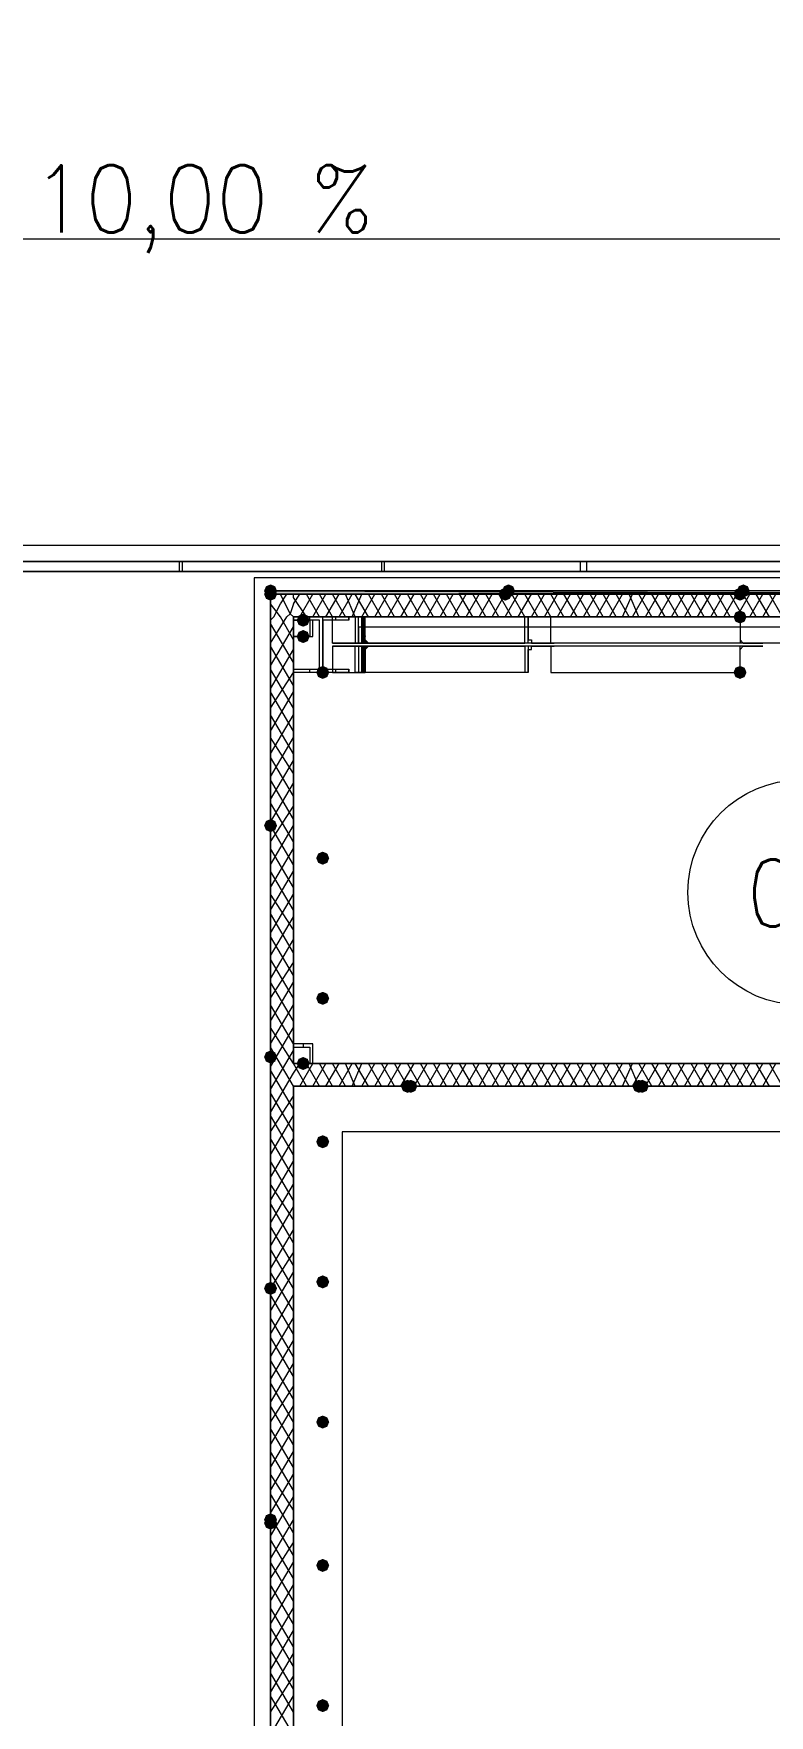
# Model space of a CAD drawing. Header units: millimetres. Extents: x 0 to 420, y 0 to 297.
# Drawn here: x 98.06 to 107.61, y 207.94 to 229.78 of the extents above; entities that cross this region are included whole.
import ezdxf

# ---------------------------------------------------------------- set-up
doc = ezdxf.new("R2010")
doc.units = ezdxf.units.MM
doc.styles.get("Standard").update_dxf_attribs({"font": 'STANDARD'})

msp = doc.modelspace()

# ---------------------------------------------------------------- hatches: boundary and pattern name
for color, points in [(254, [(101.219, 222.546333), (101.194129, 222.486537), (101.134333, 222.461667), (101.074538, 222.486537), (101.049667, 222.546333), (101.074537, 222.606129), (101.134333, 222.631), (101.194129, 222.606129)]), (254, [(101.219, 222.546333), (101.194129, 222.486537), (101.134333, 222.461667), (101.074538, 222.486537), (101.049667, 222.546333), (101.074537, 222.606129), (101.134333, 222.631), (101.194129, 222.606129)]), (254, [(101.219, 222.546333), (101.194129, 222.486537), (101.134333, 222.461667), (101.074538, 222.486537), (101.049667, 222.546333), (101.074537, 222.606129), (101.134333, 222.631), (101.194129, 222.606129)]), (254, [(101.219, 222.546333), (101.194129, 222.486537), (101.134333, 222.461667), (101.074538, 222.486537), (101.049667, 222.546333), (101.074537, 222.606129), (101.134333, 222.631), (101.194129, 222.606129)]), (254, [(101.219, 222.546333), (101.194129, 222.486537), (101.134333, 222.461667), (101.074538, 222.486537), (101.049667, 222.546333), (101.074537, 222.606129), (101.134333, 222.631), (101.194129, 222.606129)]), (254, [(101.219, 222.504), (101.194129, 222.444204), (101.134333, 222.419333), (101.074538, 222.444204), (101.049667, 222.504), (101.074537, 222.563796), (101.134333, 222.588667), (101.194129, 222.563796)]), (254, [(101.219, 222.504), (101.194129, 222.444204), (101.134333, 222.419333), (101.074538, 222.444204), (101.049667, 222.504), (101.074537, 222.563796), (101.134333, 222.588667), (101.194129, 222.563796)]), (254, [(101.219, 222.504), (101.194129, 222.444204), (101.134333, 222.419333), (101.074538, 222.444204), (101.049667, 222.504), (101.074537, 222.563796), (101.134333, 222.588667), (101.194129, 222.563796)]), (254, [(104.267, 222.504), (104.242129, 222.444204), (104.182333, 222.419333), (104.122538, 222.444204), (104.097667, 222.504), (104.122537, 222.563796), (104.182333, 222.588667), (104.242129, 222.563796)]), (254, [(104.309333, 222.546333), (104.284462, 222.486537), (104.224667, 222.461667), (104.164871, 222.486537), (104.14, 222.546333), (104.164871, 222.606129), (104.224667, 222.631), (104.284462, 222.606129)]), (254, [(107.315, 222.504), (107.290129, 222.444204), (107.230333, 222.419333), (107.170538, 222.444204), (107.145667, 222.504), (107.170537, 222.563796), (107.230333, 222.588667), (107.290129, 222.563796)]), (254, [(107.357333, 222.546333), (107.332463, 222.486537), (107.272667, 222.461667), (107.212871, 222.486537), (107.188, 222.546333), (107.212871, 222.606129), (107.272667, 222.631), (107.332462, 222.606129)]), (7, [(101.642333, 222.165333), (101.617463, 222.105537), (101.557667, 222.080667), (101.497871, 222.105537), (101.473, 222.165333), (101.497871, 222.225129), (101.557667, 222.25), (101.617462, 222.225129)]), (7, [(107.315, 222.207667), (107.290129, 222.147871), (107.230333, 222.123), (107.170538, 222.147871), (107.145667, 222.207667), (107.170537, 222.267462), (107.230333, 222.292333), (107.290129, 222.267463)]), (7, [(101.642333, 221.953667), (101.617463, 221.893871), (101.557667, 221.869), (101.497871, 221.893871), (101.473, 221.953667), (101.497871, 222.013462), (101.557667, 222.038333), (101.617462, 222.013463)]), (98, [(102.658333, 221.869), (102.616, 221.869)]), (7, [(101.896333, 221.488), (101.871462, 221.428204), (101.811667, 221.403333), (101.751871, 221.428204), (101.727, 221.488), (101.751871, 221.547796), (101.811667, 221.572667), (101.871462, 221.547796)]), (7, [(107.315, 221.488), (107.290129, 221.428204), (107.230333, 221.403333), (107.170538, 221.428204), (107.145667, 221.488), (107.170537, 221.547796), (107.230333, 221.572667), (107.290129, 221.547796)]), (98, [(102.319667, 221.488), (102.362, 221.488)]), (254, [(101.219, 219.498333), (101.194129, 219.438538), (101.134333, 219.413667), (101.074538, 219.438538), (101.049667, 219.498333), (101.074537, 219.558129), (101.134333, 219.583), (101.194129, 219.558129)]), (254, [(101.219, 219.498333), (101.194129, 219.438538), (101.134333, 219.413667), (101.074538, 219.438538), (101.049667, 219.498333), (101.074537, 219.558129), (101.134333, 219.583), (101.194129, 219.558129)]), (7, [(101.896333, 219.075), (101.871462, 219.015204), (101.811667, 218.990333), (101.751871, 219.015204), (101.727, 219.075), (101.751871, 219.134796), (101.811667, 219.159667), (101.871462, 219.134796)]), (7, [(101.896333, 217.254667), (101.871462, 217.194871), (101.811667, 217.17), (101.751871, 217.194871), (101.727, 217.254667), (101.751871, 217.314462), (101.811667, 217.339333), (101.871462, 217.314463)]), (254, [(101.219, 216.492667), (101.194129, 216.432871), (101.134333, 216.408), (101.074538, 216.432871), (101.049667, 216.492667), (101.074537, 216.552462), (101.134333, 216.577333), (101.194129, 216.552463)]), (254, [(101.219, 216.492667), (101.194129, 216.432871), (101.134333, 216.408), (101.074538, 216.432871), (101.049667, 216.492667), (101.074537, 216.552462), (101.134333, 216.577333), (101.194129, 216.552463)]), (7, [(101.642333, 216.408), (101.617463, 216.348204), (101.557667, 216.323333), (101.497871, 216.348204), (101.473, 216.408), (101.497871, 216.467796), (101.557667, 216.492667), (101.617462, 216.467796)]), (254, [(102.997, 216.111667), (102.972129, 216.051871), (102.912333, 216.027), (102.852538, 216.051871), (102.827667, 216.111667), (102.852537, 216.171462), (102.912333, 216.196333), (102.972129, 216.171463)]), (254, [(103.039333, 216.111667), (103.014462, 216.051871), (102.954667, 216.027), (102.894871, 216.051871), (102.87, 216.111667), (102.894871, 216.171462), (102.954667, 216.196333), (103.014462, 216.171463)]), (254, [(106.002667, 216.111667), (105.977796, 216.051871), (105.918, 216.027), (105.858204, 216.051871), (105.833333, 216.111667), (105.858204, 216.171462), (105.918, 216.196333), (105.977796, 216.171463)]), (254, [(106.045, 216.111667), (106.020129, 216.051871), (105.960333, 216.027), (105.900538, 216.051871), (105.875667, 216.111667), (105.900537, 216.171462), (105.960333, 216.196333), (106.020129, 216.171463)]), (7, [(101.896333, 215.392), (101.871462, 215.332204), (101.811667, 215.307333), (101.751871, 215.332204), (101.727, 215.392), (101.751871, 215.451796), (101.811667, 215.476667), (101.871462, 215.451796)]), (7, [(101.896333, 213.571667), (101.871462, 213.511871), (101.811667, 213.487), (101.751871, 213.511871), (101.727, 213.571667), (101.751871, 213.631462), (101.811667, 213.656333), (101.871462, 213.631463)]), (254, [(101.219, 213.487), (101.194129, 213.427204), (101.134333, 213.402333), (101.074538, 213.427204), (101.049667, 213.487), (101.074537, 213.546796), (101.134333, 213.571667), (101.194129, 213.546796)]), (254, [(101.219, 213.487), (101.194129, 213.427204), (101.134333, 213.402333), (101.074538, 213.427204), (101.049667, 213.487), (101.074537, 213.546796), (101.134333, 213.571667), (101.194129, 213.546796)]), (7, [(101.896333, 211.751333), (101.871462, 211.691537), (101.811667, 211.666667), (101.751871, 211.691537), (101.727, 211.751333), (101.751871, 211.811129), (101.811667, 211.836), (101.871462, 211.811129)]), (254, [(101.219, 210.481333), (101.194129, 210.421537), (101.134333, 210.396667), (101.074538, 210.421537), (101.049667, 210.481333), (101.074537, 210.541129), (101.134333, 210.566), (101.194129, 210.541129)]), (254, [(101.219, 210.439), (101.194129, 210.379204), (101.134333, 210.354333), (101.074538, 210.379204), (101.049667, 210.439), (101.074537, 210.498796), (101.134333, 210.523667), (101.194129, 210.498796)]), (7, [(101.896333, 209.888667), (101.871462, 209.828871), (101.811667, 209.804), (101.751871, 209.828871), (101.727, 209.888667), (101.751871, 209.948462), (101.811667, 209.973333), (101.871462, 209.948463)]), (7, [(101.896333, 208.068333), (101.871462, 208.008537), (101.811667, 207.983667), (101.751871, 208.008537), (101.727, 208.068333), (101.751871, 208.128129), (101.811667, 208.153), (101.871462, 208.128129)])]:
    msp.add_hatch(color=color).paths.add_polyline_path(points, flags=0)
h = msp.add_hatch(color=7)
h.paths.add_polyline_path([(101.134333, 222.546333), (101.134333, 222.504)], flags=0)
h.paths.add_polyline_path([(101.134333, 222.504), (101.134333, 222.546333)], flags=0)
h = msp.add_hatch(color=7)
h.paths.add_polyline_path([(113.368667, 222.546333), (101.134333, 222.546333), (113.368667, 222.504)], flags=0)
h.paths.add_polyline_path([(101.134333, 222.546333), (113.368667, 222.504), (101.134333, 222.504)], flags=0)
h = msp.add_hatch(color=7)
h.paths.add_polyline_path([(101.134333, 222.504), (101.134333, 204.47)], flags=0)
h.paths.add_polyline_path([(101.134333, 204.47), (101.134333, 222.504)], flags=0)
h = msp.add_hatch(color=98)
h.paths.add_polyline_path([(102.319667, 222.207667), (102.362, 222.207667)], flags=0)
h.paths.add_polyline_path([(102.362, 222.207667), (102.319667, 222.207667)], flags=0)
h.paths.add_polyline_path([(102.362, 222.207667), (102.319667, 222.207667)], flags=0)
h.paths.add_polyline_path([(102.319667, 222.207667), (102.362, 222.207667)], flags=0)
h.paths.add_polyline_path([(102.362, 222.207667), (102.319667, 222.207667)], flags=0)
h.paths.add_polyline_path([(102.362, 222.207667), (102.319667, 222.207667)], flags=0)
h = msp.add_hatch(color=98)
h.paths.add_polyline_path([(102.362, 222.207667), (102.319667, 222.207667), (102.362, 221.953667)], flags=0)
h.paths.add_polyline_path([(102.319667, 222.207667), (102.362, 221.953667), (102.319667, 221.953667)], flags=0)
h = msp.add_hatch(color=98)
h.paths.add_polyline_path([(102.362, 221.953667), (102.319667, 221.953667), (102.362, 221.911333)], flags=0)
h.paths.add_polyline_path([(102.319667, 221.953667), (102.362, 221.911333), (102.319667, 221.911333)], flags=0)
h.paths.add_polyline_path([(102.362, 221.911333), (102.319667, 221.911333)], flags=0)
h.paths.add_polyline_path([(102.319667, 221.911333), (102.362, 221.911333)], flags=0)
h.paths.add_polyline_path([(102.362, 221.911333), (102.319667, 221.911333)], flags=0)
h.paths.add_polyline_path([(102.362, 221.911333), (102.319667, 221.911333)], flags=0)
h.paths.add_polyline_path([(102.319667, 221.911333), (102.362, 221.911333)], flags=0)
h.paths.add_polyline_path([(102.362, 221.911333), (102.319667, 221.911333)], flags=0)
h = msp.add_hatch(color=98)
h.paths.add_polyline_path([(102.362, 221.911333), (102.319667, 221.911333), (102.404333, 221.869)], flags=0)
h.paths.add_polyline_path([(102.319667, 221.911333), (102.404333, 221.869), (102.319667, 221.869)], flags=0)
h = msp.add_hatch(color=98)
h.paths.add_polyline_path([(102.616, 221.869), (102.319667, 221.869)], flags=0)
h.paths.add_polyline_path([(102.616, 221.869), (102.319667, 221.869), (102.404333, 221.869)], flags=0)
h = msp.add_hatch(color=98)
h.paths.add_polyline_path([(102.319667, 221.869), (102.700667, 221.869)], flags=0)
h.paths.add_polyline_path([(102.700667, 221.869), (102.319667, 221.869)], flags=0)
h.paths.add_polyline_path([(102.700667, 221.869), (102.319667, 221.869)], flags=0)
h.paths.add_polyline_path([(102.319667, 221.869), (102.700667, 221.869)], flags=0)
h.paths.add_polyline_path([(102.700667, 221.869), (102.319667, 221.869)], flags=0)
h.paths.add_polyline_path([(102.700667, 221.869), (102.319667, 221.869)], flags=0)
h.paths.add_polyline_path([(102.319667, 221.869), (102.700667, 221.869)], flags=0)
h.paths.add_polyline_path([(102.700667, 221.869), (102.319667, 221.869)], flags=0)
h.paths.add_polyline_path([(102.700667, 221.869), (102.319667, 221.869)], flags=0)
h.paths.add_polyline_path([(102.319667, 221.869), (102.700667, 221.869)], flags=0)
h.paths.add_polyline_path([(102.700667, 221.869), (102.319667, 221.869)], flags=0)
h.paths.add_polyline_path([(102.700667, 221.869), (102.319667, 221.869), (102.658333, 221.869)], flags=0)
h = msp.add_hatch(color=98)
h.paths.add_polyline_path([(102.319667, 221.826667), (102.700667, 221.826667)], flags=0)
h.paths.add_polyline_path([(102.700667, 221.826667), (102.319667, 221.826667)], flags=0)
h.paths.add_polyline_path([(102.700667, 221.826667), (102.319667, 221.826667)], flags=0)
h.paths.add_polyline_path([(102.319667, 221.826667), (102.700667, 221.826667)], flags=0)
h.paths.add_polyline_path([(102.700667, 221.826667), (102.319667, 221.826667)], flags=0)
h.paths.add_polyline_path([(102.700667, 221.826667), (102.319667, 221.826667)], flags=0)
h.paths.add_polyline_path([(102.319667, 221.826667), (102.700667, 221.826667)], flags=0)
h.paths.add_polyline_path([(102.700667, 221.826667), (102.319667, 221.826667)], flags=0)
h.paths.add_polyline_path([(102.700667, 221.826667), (102.319667, 221.826667)], flags=0)
h.paths.add_polyline_path([(102.319667, 221.826667), (102.700667, 221.826667)], flags=0)
h = msp.add_hatch(color=98)
h.paths.add_polyline_path([(102.658333, 221.826667), (102.616, 221.826667)], flags=0)
h.paths.add_polyline_path([(102.658333, 221.826667), (102.616, 221.826667)], flags=0)
h.paths.add_polyline_path([(102.616, 221.826667), (102.658333, 221.826667)], flags=0)
h.paths.add_polyline_path([(102.658333, 221.826667), (102.319667, 221.826667)], flags=0)
h.paths.add_polyline_path([(102.658333, 221.826667), (102.319667, 221.826667), (102.700667, 221.826667)], flags=0)
h = msp.add_hatch(color=98)
h.paths.add_polyline_path([(102.404333, 221.826667), (102.319667, 221.826667)], flags=0)
h.paths.add_polyline_path([(102.404333, 221.826667), (102.319667, 221.826667), (102.616, 221.826667)], flags=0)
h = msp.add_hatch(color=98)
h.paths.add_polyline_path([(102.404333, 221.826667), (102.319667, 221.826667), (102.362, 221.784333)], flags=0)
h.paths.add_polyline_path([(102.319667, 221.826667), (102.362, 221.784333), (102.319667, 221.784333)], flags=0)
h.paths.add_polyline_path([(102.362, 221.784333), (102.319667, 221.784333)], flags=0)
h.paths.add_polyline_path([(102.319667, 221.784333), (102.362, 221.784333)], flags=0)
h.paths.add_polyline_path([(102.362, 221.784333), (102.319667, 221.784333)], flags=0)
h.paths.add_polyline_path([(102.362, 221.784333), (102.319667, 221.784333)], flags=0)
h.paths.add_polyline_path([(102.319667, 221.784333), (102.362, 221.784333)], flags=0)
h.paths.add_polyline_path([(102.362, 221.784333), (102.319667, 221.784333)], flags=0)
h = msp.add_hatch(color=98)
h.paths.add_polyline_path([(102.362, 221.784333), (102.319667, 221.784333), (102.362, 221.742)], flags=0)
h.paths.add_polyline_path([(102.319667, 221.784333), (102.362, 221.742), (102.319667, 221.742)], flags=0)
h = msp.add_hatch(color=98)
h.paths.add_polyline_path([(102.362, 221.742), (102.319667, 221.742), (102.362, 221.488)], flags=0)
h.paths.add_polyline_path([(102.319667, 221.742), (102.362, 221.488), (102.319667, 221.488)], flags=0)
h.paths.add_polyline_path([(102.362, 221.488), (102.319667, 221.488)], flags=0)
h.paths.add_polyline_path([(102.319667, 221.488), (102.362, 221.488)], flags=0)
h.paths.add_polyline_path([(102.362, 221.488), (102.319667, 221.488)], flags=0)
h.paths.add_polyline_path([(102.362, 221.488), (102.319667, 221.488)], flags=0)
h = msp.add_hatch(color=98)
h.paths.add_polyline_path([(102.616, 221.869), (102.658333, 221.869)], flags=0)
h.paths.add_polyline_path([(102.658333, 221.869), (102.616, 221.869)], flags=0)
h = msp.add_hatch(color=7)
h.paths.add_polyline_path([(101.430667, 216.111667), (117.983, 216.111667)], flags=0)
h.paths.add_polyline_path([(117.983, 216.111667), (101.430667, 216.111667)], flags=0)

# ---------------------------------------------------------------- linework, layer by layer
at = {"color": 7, "lineweight": 0}
for points in [[(86.952667, 222.927333), (113.03, 222.927333), (113.03, 231.351667), (86.952667, 231.351667)], [(86.952667, 227.118333), (113.03, 227.118333), (109.050667, 222.927333)], [(104.309333, 222.927333), (104.224667, 222.927333), (104.097667, 222.927333)], [(101.134333, 222.546333), (101.134333, 222.504)], [(101.134333, 222.504), (113.368667, 222.504), (101.134333, 222.504), (113.368667, 222.546333)], [(101.134333, 222.546333), (101.134333, 204.47), (101.134333, 222.504)], [(101.134333, 222.546333), (101.134333, 204.47), (101.134333, 222.504)], [(101.134333, 222.504), (113.368667, 222.504), (113.368667, 222.546333), (101.134333, 222.546333)], [(101.134333, 222.504), (113.368667, 222.504), (113.368667, 222.546333), (101.134333, 222.546333)], [(101.134333, 222.504), (101.134333, 204.47), (101.134333, 222.504), (101.134333, 204.47)], [(101.134333, 222.504), (101.430667, 222.504)], [(101.134333, 222.504), (101.134333, 167.216667)], [(101.134333, 222.461667), (101.176667, 222.461667)], [(101.261333, 222.207667), (101.134333, 222.377)], [(101.176667, 222.461667), (101.176667, 222.504)], [(101.176667, 222.207667), (101.261333, 222.377)], [(101.261333, 222.377), (101.346, 222.504)], [(101.430667, 222.377), (101.388333, 222.25), (101.261333, 222.504)], [(101.430667, 222.461667), (101.430667, 222.504)], [(101.430667, 222.377), (101.515333, 222.504)], [(114.003667, 222.504), (101.430667, 222.504)], [(101.6, 222.207667), (101.430667, 222.461667)], [(101.515333, 222.207667), (101.684667, 222.504)], [(101.769333, 222.207667), (101.6, 222.504)], [(101.684667, 222.207667), (101.854, 222.504)], [(101.938667, 222.207667), (101.769333, 222.504)], [(101.854, 222.207667), (102.023333, 222.504)], [(102.108, 222.207667), (101.938667, 222.504)], [(102.023333, 222.207667), (102.192667, 222.504)], [(102.235, 222.207667), (102.108, 222.504)], [(102.192667, 222.207667), (102.319667, 222.504)], [(102.404333, 222.207667), (102.235, 222.504)], [(102.319667, 222.207667), (102.489, 222.504)], [(102.573667, 222.207667), (102.404333, 222.504)], [(102.489, 222.207667), (102.658333, 222.504)], [(102.743, 222.207667), (102.573667, 222.504)], [(102.658333, 222.207667), (102.827667, 222.504)], [(102.912333, 222.207667), (102.743, 222.504)], [(102.827667, 222.207667), (102.997, 222.504)], [(103.081667, 222.207667), (102.912333, 222.504)], [(102.997, 222.207667), (103.166333, 222.504)], [(103.251, 222.207667), (103.081667, 222.504)], [(103.166333, 222.207667), (103.335667, 222.504)], [(103.420333, 222.207667), (103.251, 222.504)], [(103.335667, 222.207667), (103.505, 222.504)], [(103.589667, 222.207667), (103.420333, 222.504)], [(103.505, 222.207667), (103.674333, 222.504)], [(103.759, 222.207667), (103.589667, 222.504)], [(103.674333, 222.207667), (103.843667, 222.504)], [(103.928333, 222.207667), (103.759, 222.504)], [(103.843667, 222.207667), (104.013, 222.504)], [(104.097667, 222.207667), (103.928333, 222.504)], [(104.013, 222.207667), (104.182333, 222.504)], [(104.267, 222.207667), (104.097667, 222.504)], [(104.182333, 222.207667), (104.351667, 222.504)], [(104.436333, 222.207667), (104.267, 222.504)], [(104.351667, 222.207667), (104.521, 222.504)], [(104.605667, 222.207667), (104.436333, 222.504)], [(104.521, 222.207667), (104.690333, 222.504)], [(104.775, 222.207667), (104.605667, 222.504)], [(104.690333, 222.207667), (104.859667, 222.504)], [(104.944333, 222.207667), (104.775, 222.504)], [(104.859667, 222.207667), (105.029, 222.504)], [(105.113667, 222.207667), (104.944333, 222.504)], [(105.029, 222.207667), (105.198333, 222.504)], [(105.283, 222.207667), (105.113667, 222.504)], [(105.198333, 222.207667), (105.367667, 222.504)], [(105.452333, 222.207667), (105.283, 222.504)], [(105.367667, 222.207667), (105.537, 222.504)], [(105.621667, 222.207667), (105.452333, 222.504)], [(105.537, 222.207667), (105.706333, 222.504)], [(105.791, 222.207667), (105.621667, 222.504)], [(105.706333, 222.207667), (105.833333, 222.504)], [(105.918, 222.207667), (105.791, 222.504)], [(105.833333, 222.207667), (106.002667, 222.504)], [(106.087333, 222.207667), (105.918, 222.504)], [(106.002667, 222.207667), (106.172, 222.504)], [(106.256667, 222.207667), (106.087333, 222.504)], [(106.172, 222.207667), (106.341333, 222.504)], [(106.426, 222.207667), (106.256667, 222.504)], [(106.341333, 222.207667), (106.510667, 222.504)], [(106.595333, 222.207667), (106.426, 222.504)], [(106.510667, 222.207667), (106.68, 222.504)], [(106.764667, 222.207667), (106.595333, 222.504)], [(106.68, 222.207667), (106.849333, 222.504)], [(106.934, 222.207667), (106.764667, 222.504)], [(106.849333, 222.207667), (107.018667, 222.504)], [(107.103333, 222.207667), (106.934, 222.504)], [(107.018667, 222.207667), (107.188, 222.504)], [(107.272667, 222.207667), (107.103333, 222.504)], [(107.188, 222.207667), (107.357333, 222.504)], [(107.442, 222.207667), (107.272667, 222.504)], [(107.357333, 222.207667), (107.526667, 222.504)], [(107.611333, 222.207667), (107.442, 222.504)], [(107.526667, 222.207667), (107.696, 222.504)], [(107.780667, 222.207667), (107.611333, 222.504)], [(101.134333, 222.165333), (101.176667, 222.207667)], [(101.134333, 221.869), (101.346, 222.207667)], [(101.430667, 221.911333), (101.261333, 222.207667)], [(101.346, 222.207667), (101.388333, 222.25)], [(101.430667, 222.207667), (101.388333, 222.25)], [(101.430667, 222.165333), (101.430667, 222.207667)], [(101.430667, 222.165333), (101.430667, 222.207667)], [(101.430667, 216.408), (101.430667, 222.207667)], [(101.430667, 222.207667), (114.003667, 222.207667)], [(101.642333, 222.165333), (101.642333, 222.207667)], [(101.811667, 221.488), (101.811667, 222.207667)], [(102.277333, 221.869), (102.277333, 222.207667), (102.235, 222.207667), (102.235, 221.911333), (102.235, 221.869), (101.981, 221.869), (101.938667, 221.869), (102.277333, 221.869), (104.436333, 221.869), (104.436333, 222.207667), (102.277333, 222.207667)], [(102.319667, 221.869), (101.938667, 221.869), (101.938667, 222.207667), (102.319667, 222.207667)], [(101.981, 222.165333), (101.981, 222.207667)], [(102.150333, 222.165333), (102.150333, 222.207667)], [(104.478667, 222.207667), (102.319667, 222.207667)], [(104.478667, 221.869), (104.478667, 222.207667), (104.478667, 221.911333), (104.521, 221.911333)], [(107.230333, 222.207667), (107.230333, 221.911333), (107.272667, 221.869), (107.484333, 221.869), (107.526667, 221.869)], [(101.430667, 221.615), (101.134333, 222.123)], [(101.134333, 221.572667), (101.430667, 222.080667)], [(102.277333, 222.080667), (102.277333, 221.869), (102.277333, 221.911333), (102.277333, 222.080667), (112.903, 222.080667), (112.903, 221.869), (102.277333, 221.869)], [(101.430667, 221.318667), (101.134333, 221.826667)], [(101.134333, 221.276333), (101.430667, 221.784333)], [(102.277333, 221.826667), (102.277333, 221.488), (102.235, 221.488), (102.235, 221.784333), (102.235, 221.826667), (101.981, 221.826667), (101.938667, 221.826667), (102.277333, 221.826667), (104.436333, 221.826667), (104.436333, 221.488), (102.277333, 221.488)], [(102.319667, 221.826667), (101.938667, 221.826667), (101.938667, 221.488), (102.319667, 221.488)], [(104.478667, 221.869), (102.319667, 221.869)], [(104.478667, 221.826667), (102.319667, 221.826667)], [(102.658333, 221.869), (102.404333, 221.869)], [(102.658333, 221.826667), (102.404333, 221.826667)], [(104.521, 221.911333), (104.521, 221.869), (104.817333, 221.869), (104.478667, 221.869)], [(104.478667, 221.826667), (104.478667, 221.488), (104.478667, 221.784333), (104.521, 221.784333)], [(104.521, 221.784333), (104.521, 221.826667), (104.817333, 221.826667), (104.478667, 221.826667)], [(104.817333, 221.869), (104.521, 221.869)], [(104.817333, 221.826667), (104.521, 221.826667)], [(107.526667, 221.869), (107.230333, 221.869)], [(107.526667, 221.826667), (107.230333, 221.826667)], [(107.230333, 221.488), (107.230333, 221.784333), (107.272667, 221.826667), (107.484333, 221.826667), (107.526667, 221.826667)], [(101.430667, 221.022333), (101.134333, 221.530333)], [(101.430667, 221.488), (101.430667, 221.530333)], [(101.642333, 221.488), (101.642333, 221.530333)], [(101.981, 221.488), (101.981, 221.530333)], [(102.150333, 221.488), (102.150333, 221.530333)], [(101.134333, 221.022333), (101.430667, 221.488)], [(104.478667, 221.488), (102.319667, 221.488)], [(101.134333, 220.726), (101.430667, 221.234)], [(101.430667, 220.726), (101.134333, 221.234)], [(101.134333, 220.429667), (101.430667, 220.937667)], [(101.430667, 220.429667), (101.134333, 220.937667)], [(101.134333, 220.133333), (101.430667, 220.641333)], [(101.430667, 220.175667), (101.134333, 220.641333)], [(101.430667, 219.879333), (101.134333, 220.387333)], [(101.134333, 219.837), (101.430667, 220.345)], [(101.430667, 219.583), (101.134333, 220.091)], [(101.134333, 219.540667), (101.430667, 220.048667)], [(101.430667, 219.286667), (101.134333, 219.794667)], [(101.134333, 219.286667), (101.430667, 219.752333)], [(101.134333, 218.990333), (101.430667, 219.498333)], [(101.430667, 218.990333), (101.134333, 219.498333)], [(101.134333, 218.694), (101.430667, 219.202)], [(101.430667, 218.694), (101.134333, 219.202)], [(101.134333, 218.397667), (101.430667, 218.905667)], [(101.430667, 218.397667), (101.134333, 218.905667)], [(101.134333, 218.101333), (101.430667, 218.609333)], [(101.430667, 218.143667), (101.134333, 218.609333)], [(101.430667, 217.847333), (101.134333, 218.355333)], [(101.134333, 217.805), (101.430667, 218.313)], [(101.430667, 217.551), (101.134333, 218.059)], [(101.134333, 217.508667), (101.430667, 218.016667)], [(101.430667, 217.254667), (101.134333, 217.762667)], [(101.134333, 217.254667), (101.430667, 217.720333)], [(101.134333, 216.958333), (101.430667, 217.466333)], [(101.430667, 216.958333), (101.134333, 217.466333)], [(101.134333, 216.662), (101.430667, 217.17)], [(101.430667, 216.662), (101.134333, 217.17)], [(101.134333, 216.365667), (101.430667, 216.873667)], [(101.430667, 216.408), (101.134333, 216.873667)], [(101.430667, 216.111667), (101.134333, 216.619667)], [(101.134333, 216.069333), (101.430667, 216.577333)], [(101.557667, 216.662), (101.557667, 216.619667)], [(101.430667, 215.815333), (101.134333, 216.323333)], [(101.134333, 215.773), (101.430667, 216.281)], [(101.430667, 216.281), (101.515333, 216.408)], [(101.6, 216.111667), (101.430667, 216.408)], [(117.983, 216.408), (101.430667, 216.408)], [(101.515333, 216.111667), (101.684667, 216.408)], [(101.769333, 216.111667), (101.6, 216.408)], [(101.684667, 216.111667), (101.854, 216.408)], [(101.938667, 216.111667), (101.769333, 216.408)], [(101.854, 216.111667), (102.023333, 216.408)], [(102.108, 216.111667), (101.938667, 216.408)], [(102.023333, 216.111667), (102.192667, 216.408)], [(102.235, 216.111667), (102.108, 216.408)], [(102.192667, 216.111667), (102.319667, 216.408)], [(102.404333, 216.111667), (102.235, 216.408)], [(102.319667, 216.111667), (102.489, 216.408)], [(102.573667, 216.111667), (102.404333, 216.408)], [(102.489, 216.111667), (102.658333, 216.408)], [(102.743, 216.111667), (102.573667, 216.408)], [(102.658333, 216.111667), (102.827667, 216.408)], [(102.912333, 216.111667), (102.743, 216.408)], [(102.827667, 216.111667), (102.997, 216.408)], [(103.081667, 216.111667), (102.912333, 216.408)], [(102.997, 216.111667), (103.166333, 216.408)], [(103.251, 216.111667), (103.081667, 216.408)], [(103.166333, 216.111667), (103.335667, 216.408)], [(103.420333, 216.111667), (103.251, 216.408)], [(103.335667, 216.111667), (103.505, 216.408)], [(103.589667, 216.111667), (103.420333, 216.408)], [(103.505, 216.111667), (103.674333, 216.408)], [(103.759, 216.111667), (103.589667, 216.408)], [(103.674333, 216.111667), (103.843667, 216.408)], [(103.928333, 216.111667), (103.759, 216.408)], [(103.843667, 216.111667), (104.013, 216.408)], [(104.097667, 216.111667), (103.928333, 216.408)], [(104.013, 216.111667), (104.182333, 216.408)], [(104.267, 216.111667), (104.097667, 216.408)], [(104.182333, 216.111667), (104.351667, 216.408)], [(104.436333, 216.111667), (104.267, 216.408)], [(104.351667, 216.111667), (104.521, 216.408)], [(104.605667, 216.111667), (104.436333, 216.408)], [(104.521, 216.111667), (104.690333, 216.408)], [(104.775, 216.111667), (104.605667, 216.408)], [(104.690333, 216.111667), (104.859667, 216.408)], [(104.944333, 216.111667), (104.775, 216.408)], [(104.859667, 216.111667), (105.029, 216.408)], [(105.113667, 216.111667), (104.944333, 216.408)], [(105.029, 216.111667), (105.198333, 216.408)], [(105.283, 216.111667), (105.113667, 216.408)], [(105.198333, 216.111667), (105.367667, 216.408)], [(105.452333, 216.111667), (105.283, 216.408)], [(105.367667, 216.111667), (105.537, 216.408)], [(105.621667, 216.111667), (105.452333, 216.408)], [(105.537, 216.111667), (105.706333, 216.408)], [(105.791, 216.111667), (105.621667, 216.408)], [(105.706333, 216.111667), (105.833333, 216.408)], [(105.918, 216.111667), (105.791, 216.408)], [(105.833333, 216.111667), (106.002667, 216.408)], [(106.087333, 216.111667), (105.918, 216.408)], [(106.002667, 216.111667), (106.172, 216.408)], [(106.256667, 216.111667), (106.087333, 216.408)], [(106.172, 216.111667), (106.341333, 216.408)], [(106.426, 216.111667), (106.256667, 216.408)], [(106.341333, 216.111667), (106.510667, 216.408)], [(106.595333, 216.111667), (106.426, 216.408)], [(106.510667, 216.111667), (106.68, 216.408)], [(106.764667, 216.111667), (106.595333, 216.408)], [(106.68, 216.111667), (106.849333, 216.408)], [(106.934, 216.111667), (106.764667, 216.408)], [(106.849333, 216.111667), (107.018667, 216.408)], [(107.103333, 216.111667), (106.934, 216.408)], [(107.018667, 216.111667), (107.188, 216.408)], [(107.272667, 216.111667), (107.103333, 216.408)], [(107.188, 216.111667), (107.357333, 216.408)], [(107.442, 216.111667), (107.272667, 216.408)], [(107.357333, 216.111667), (107.526667, 216.408)], [(107.611333, 216.111667), (107.442, 216.408)], [(107.526667, 216.111667), (107.696, 216.408)], [(107.780667, 216.111667), (107.611333, 216.408)], [(101.430667, 216.111667), (117.983, 216.111667), (101.430667, 216.111667), (117.983, 216.111667)], [(101.430667, 216.111667), (117.983, 216.111667)], [(101.430667, 187.706), (101.430667, 216.111667)], [(101.430667, 215.519), (101.134333, 216.027)], [(101.134333, 215.519), (101.430667, 215.984667)], [(101.134333, 215.222667), (101.430667, 215.730667)], [(101.430667, 215.222667), (101.134333, 215.730667)], [(101.134333, 214.926333), (101.430667, 215.434333)], [(101.430667, 214.926333), (101.134333, 215.434333)], [(101.134333, 214.63), (101.430667, 215.138)], [(101.430667, 214.63), (101.134333, 215.138)], [(101.134333, 214.333667), (101.430667, 214.841667)], [(101.430667, 214.376), (101.134333, 214.841667)], [(101.430667, 214.079667), (101.134333, 214.587667)], [(101.134333, 214.037333), (101.430667, 214.545333)], [(101.430667, 213.783333), (101.134333, 214.291333)], [(101.134333, 213.741), (101.430667, 214.249)], [(101.430667, 213.487), (101.134333, 213.995)], [(101.134333, 213.487), (101.430667, 213.952667)], [(101.134333, 213.190667), (101.430667, 213.698667)], [(101.430667, 213.190667), (101.134333, 213.698667)], [(101.134333, 212.894333), (101.430667, 213.402333)], [(101.430667, 212.894333), (101.134333, 213.402333)], [(101.134333, 212.598), (101.430667, 213.106)], [(101.430667, 212.598), (101.134333, 213.106)], [(101.430667, 212.344), (101.134333, 212.852)], [(101.134333, 212.301667), (101.430667, 212.809667)], [(101.430667, 212.047667), (101.134333, 212.555667)], [(101.134333, 212.005333), (101.430667, 212.513333)], [(101.430667, 211.751333), (101.134333, 212.259333)], [(101.134333, 211.751333), (101.430667, 212.217)], [(101.134333, 211.455), (101.430667, 211.963)], [(101.430667, 211.455), (101.134333, 211.963)], [(101.134333, 211.158667), (101.430667, 211.666667)], [(101.430667, 211.158667), (101.134333, 211.666667)], [(101.134333, 210.862333), (101.430667, 211.370333)], [(101.430667, 210.862333), (101.134333, 211.370333)], [(101.134333, 210.566), (101.430667, 211.074)], [(101.430667, 210.608333), (101.134333, 211.074)], [(101.430667, 210.312), (101.134333, 210.82)], [(101.134333, 210.269667), (101.430667, 210.777667)], [(101.430667, 210.015667), (101.134333, 210.523667)], [(101.134333, 209.973333), (101.430667, 210.481333)], [(101.430667, 209.719333), (101.134333, 210.227333)], [(101.134333, 209.719333), (101.430667, 210.185)], [(101.134333, 209.423), (101.430667, 209.931)], [(101.430667, 209.423), (101.134333, 209.931)], [(101.134333, 209.126667), (101.430667, 209.634667)], [(101.430667, 209.126667), (101.134333, 209.634667)], [(101.134333, 208.830333), (101.430667, 209.338333)], [(101.430667, 208.830333), (101.134333, 209.338333)], [(101.430667, 208.576333), (101.134333, 209.084333)], [(101.134333, 208.534), (101.430667, 209.042)], [(101.430667, 208.28), (101.134333, 208.788)], [(101.134333, 208.237667), (101.430667, 208.745667)], [(101.430667, 207.983667), (101.134333, 208.491667)], [(101.134333, 207.983667), (101.430667, 208.449333)], [(101.134333, 207.687333), (101.430667, 208.195333)], [(101.430667, 207.687333), (101.134333, 208.195333)]]:
    msp.add_lwpolyline(points, dxfattribs=at)
for points in [[(113.03, 223.054333), (113.03, 222.927333), (86.910333, 222.927333), (86.910333, 223.139), (113.03, 223.139)], [(113.03, 222.800333), (86.952667, 222.800333), (86.952667, 222.927333), (113.03, 222.927333), (113.03, 222.800333), (86.952667, 222.800333), (86.952667, 222.927333), (113.03, 222.927333), (113.03, 222.800333), (86.952667, 222.800333), (86.952667, 222.927333), (113.03, 222.927333), (113.03, 222.800333), (86.952667, 222.800333), (86.952667, 222.927333), (113.03, 222.927333), (113.03, 222.800333), (113.03, 222.927333), (86.952667, 222.927333), (86.952667, 222.800333)], [(99.991333, 222.800333), (99.991333, 222.927333), (99.949, 222.927333), (99.949, 222.800333)], [(102.616, 222.800333), (102.616, 222.927333), (102.573667, 222.927333), (102.573667, 222.800333)], [(105.240667, 222.800333), (105.240667, 222.927333), (105.156, 222.927333), (105.156, 222.800333)], [(100.922667, 105.029), (386.715, 105.029), (386.715, 222.715667), (100.922667, 222.715667)], [(101.134333, 222.546333), (101.134333, 222.504)], [(101.134333, 222.504), (101.134333, 222.546333)], [(113.368667, 222.546333), (101.134333, 222.546333), (113.368667, 222.504)], [(101.134333, 222.546333), (113.368667, 222.504), (101.134333, 222.504)], [(101.134333, 222.504), (101.134333, 204.47)], [(101.134333, 204.47), (101.134333, 222.504)], [(102.150333, 221.488), (101.430667, 221.488), (101.430667, 221.530333), (101.769333, 221.530333), (101.769333, 222.165333), (101.430667, 222.165333), (101.430667, 222.207667), (102.150333, 222.207667), (102.150333, 222.165333), (101.811667, 222.165333), (101.811667, 221.530333), (102.150333, 221.530333)], [(101.430667, 216.111667), (101.430667, 187.706), (130.640667, 187.706), (130.640667, 222.207667), (118.279333, 222.207667), (118.279333, 216.111667)], [(101.684667, 222.165333), (101.430667, 222.165333), (101.430667, 221.953667), (101.684667, 221.953667)], [(101.642333, 222.165333), (101.642333, 221.953667), (101.430667, 221.953667), (101.430667, 222.165333)], [(104.775, 222.207667), (107.230333, 222.207667), (107.230333, 221.869), (104.775, 221.869)], [(104.775, 221.488), (107.230333, 221.488), (107.230333, 221.826667), (104.775, 221.826667)], [(101.684667, 216.662), (101.430667, 216.662), (101.430667, 216.408), (101.684667, 216.408)], [(101.642333, 216.619667), (101.642333, 216.408), (101.430667, 216.408), (101.430667, 216.619667)], [(101.430667, 216.111667), (117.983, 216.111667)], [(117.983, 216.111667), (101.430667, 216.111667)], [(101.430667, 216.111667), (117.983, 216.111667)], [(101.430667, 216.111667), (117.983, 216.111667)]]:
    msp.add_lwpolyline(points, close=True, dxfattribs=at)
at = {"color": 8, "lineweight": 0}
msp.add_lwpolyline([(101.430667, 216.408), (117.983, 216.408), (117.983, 222.207667), (101.430667, 222.207667)], close=True, dxfattribs=at)
at = {"color": 98, "lineweight": 0}
for points in [[(102.319667, 222.207667), (102.362, 222.207667)], [(102.362, 222.207667), (102.319667, 222.207667)], [(102.362, 222.207667), (102.319667, 222.207667)], [(102.319667, 222.207667), (102.362, 222.207667)], [(102.362, 222.207667), (102.319667, 222.207667)], [(102.362, 222.207667), (102.319667, 222.207667)], [(102.362, 222.207667), (102.319667, 222.207667), (102.362, 221.953667)], [(102.319667, 222.207667), (102.362, 221.953667), (102.319667, 221.953667)], [(102.362, 221.953667), (102.319667, 221.953667), (102.362, 221.911333)], [(102.319667, 221.953667), (102.362, 221.911333), (102.319667, 221.911333)], [(102.362, 221.911333), (102.319667, 221.911333)], [(102.319667, 221.911333), (102.362, 221.911333)], [(102.362, 221.911333), (102.319667, 221.911333)], [(102.362, 221.911333), (102.319667, 221.911333)], [(102.319667, 221.911333), (102.362, 221.911333)], [(102.362, 221.911333), (102.319667, 221.911333)], [(102.362, 221.911333), (102.319667, 221.911333), (102.404333, 221.869)], [(102.319667, 221.911333), (102.404333, 221.869), (102.319667, 221.869)], [(102.616, 221.869), (102.319667, 221.869)], [(102.616, 221.869), (102.319667, 221.869), (102.404333, 221.869)], [(102.319667, 221.869), (102.700667, 221.869)], [(102.700667, 221.869), (102.319667, 221.869)], [(102.700667, 221.869), (102.319667, 221.869)], [(102.319667, 221.869), (102.700667, 221.869)], [(102.700667, 221.869), (102.319667, 221.869)], [(102.700667, 221.869), (102.319667, 221.869)], [(102.319667, 221.869), (102.700667, 221.869)], [(102.700667, 221.869), (102.319667, 221.869)], [(102.700667, 221.869), (102.319667, 221.869)], [(102.319667, 221.869), (102.700667, 221.869)], [(102.700667, 221.869), (102.319667, 221.869)], [(102.700667, 221.869), (102.319667, 221.869), (102.658333, 221.869)], [(102.319667, 221.826667), (102.700667, 221.826667)], [(102.700667, 221.826667), (102.319667, 221.826667)], [(102.700667, 221.826667), (102.319667, 221.826667)], [(102.319667, 221.826667), (102.700667, 221.826667)], [(102.700667, 221.826667), (102.319667, 221.826667)], [(102.700667, 221.826667), (102.319667, 221.826667)], [(102.319667, 221.826667), (102.700667, 221.826667)], [(102.700667, 221.826667), (102.319667, 221.826667)], [(102.700667, 221.826667), (102.319667, 221.826667)], [(102.319667, 221.826667), (102.700667, 221.826667)], [(102.658333, 221.826667), (102.319667, 221.826667)], [(102.658333, 221.826667), (102.319667, 221.826667), (102.700667, 221.826667)], [(102.404333, 221.826667), (102.319667, 221.826667)], [(102.404333, 221.826667), (102.319667, 221.826667), (102.616, 221.826667)], [(102.404333, 221.826667), (102.319667, 221.826667), (102.362, 221.784333)], [(102.319667, 221.826667), (102.362, 221.784333), (102.319667, 221.784333)], [(102.362, 221.784333), (102.319667, 221.784333)], [(102.319667, 221.784333), (102.362, 221.784333)], [(102.362, 221.784333), (102.319667, 221.784333)], [(102.362, 221.784333), (102.319667, 221.784333)], [(102.319667, 221.784333), (102.362, 221.784333)], [(102.362, 221.784333), (102.319667, 221.784333)], [(102.362, 221.784333), (102.319667, 221.784333), (102.362, 221.742)], [(102.319667, 221.784333), (102.362, 221.742), (102.319667, 221.742)], [(102.362, 221.742), (102.319667, 221.742), (102.362, 221.488)], [(102.319667, 221.742), (102.362, 221.488), (102.319667, 221.488)], [(102.658333, 221.869), (102.616, 221.869)], [(102.616, 221.869), (102.658333, 221.869)], [(102.658333, 221.869), (102.616, 221.869)], [(102.658333, 221.826667), (102.616, 221.826667)], [(102.658333, 221.826667), (102.616, 221.826667)], [(102.616, 221.826667), (102.658333, 221.826667)], [(102.362, 221.488), (102.319667, 221.488)], [(102.319667, 221.488), (102.362, 221.488)], [(102.362, 221.488), (102.319667, 221.488)], [(102.362, 221.488), (102.319667, 221.488)], [(102.319667, 221.488), (102.362, 221.488)]]:
    msp.add_lwpolyline(points, close=True, dxfattribs=at)
for points in [[(102.319667, 222.207667), (102.319667, 221.869), (102.700667, 221.869)], [(102.700667, 221.869), (102.658333, 221.869), (102.616, 221.869), (102.404333, 221.869), (102.362, 221.911333), (102.362, 221.953667), (102.362, 222.207667), (102.319667, 222.207667)], [(102.700667, 221.826667), (102.319667, 221.826667), (102.319667, 221.488)], [(102.700667, 221.826667), (102.658333, 221.826667), (102.616, 221.826667), (102.404333, 221.826667), (102.362, 221.784333), (102.362, 221.742), (102.362, 221.488), (102.319667, 221.488)]]:
    msp.add_lwpolyline(points, dxfattribs=at)
at = {"color": 6, "lineweight": 0}
msp.add_lwpolyline([(133.265334, 221.868999), (118.956668, 221.868999), (118.956668, 215.518999), (102.065668, 215.518999), (102.065668, 148.208999), (110.871001, 148.208999)], dxfattribs=at)
at = {"color": 7, "lineweight": 0}
msp.add_circle((108.0135, 218.6305), 1.4605, dxfattribs=at)

# ---------------------------------------------------------------- texts
at = {"color": 7, "char_height": 0.872032, "attachment_point": 1}
for s, insert, width in [('10,00 %', (98.043998, 228.075033), 4.28749067), ('01', (107.315, 219.05803), 0.872032)]:
    msp.add_mtext(s, dxfattribs=dict(at, insert=insert, width=width))

doc.saveas('drawing.dxf')
